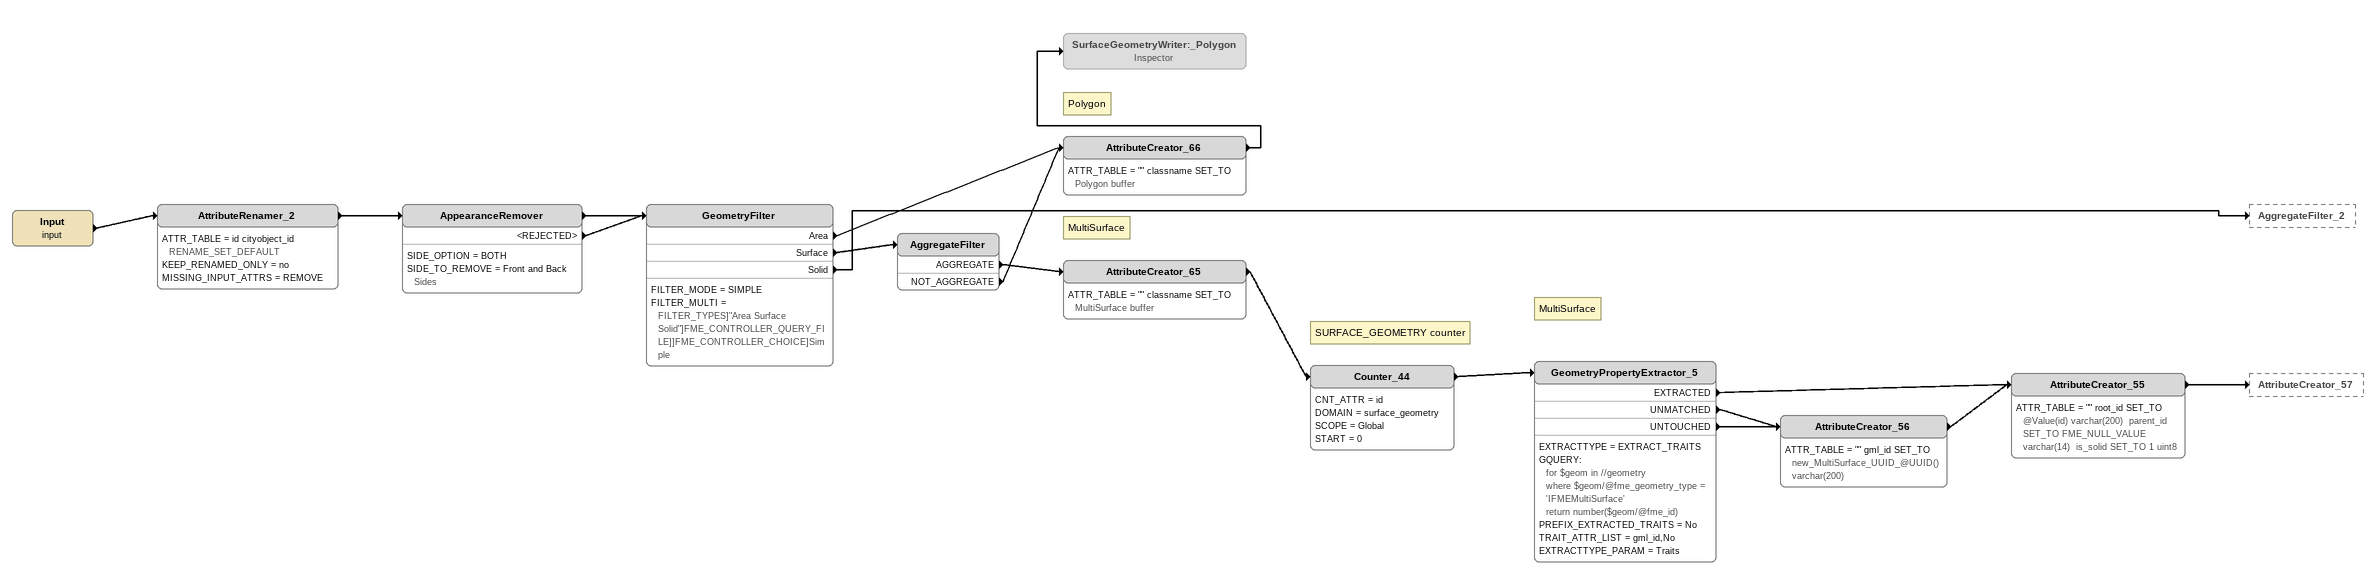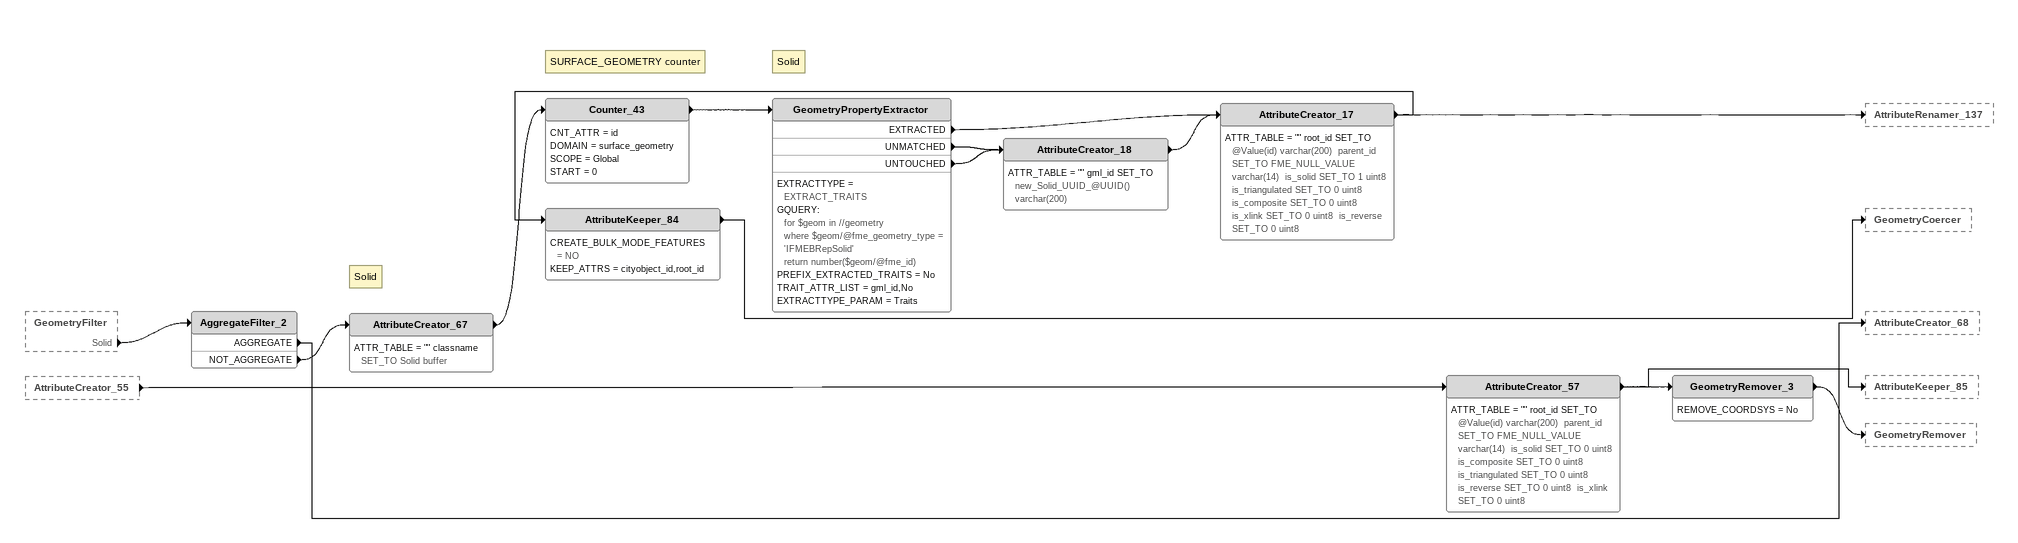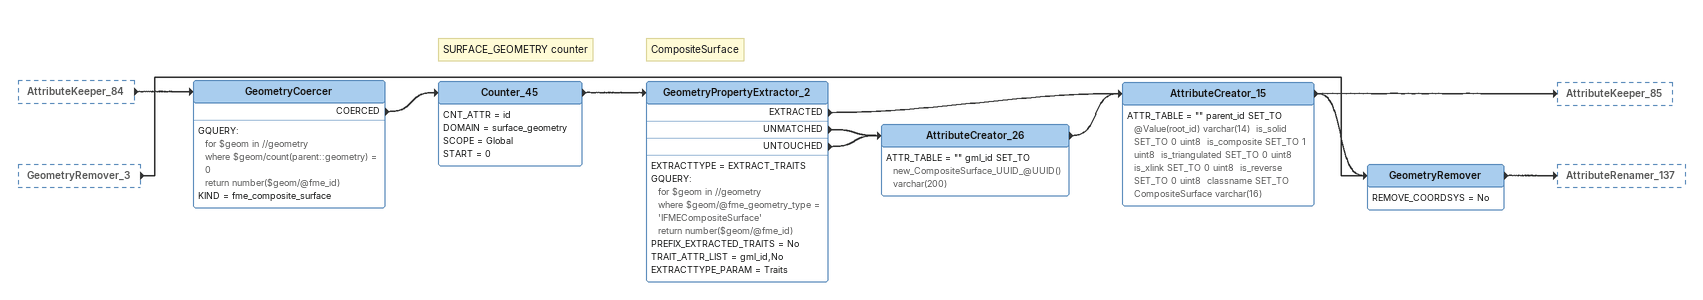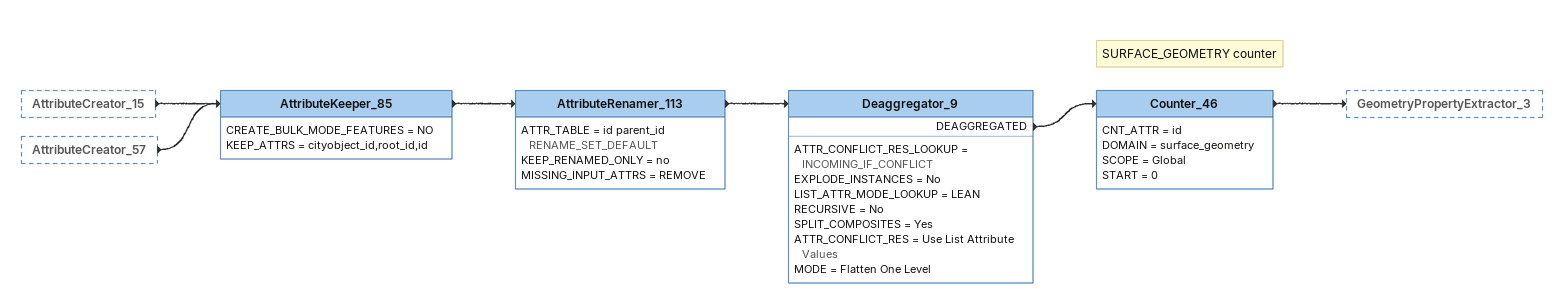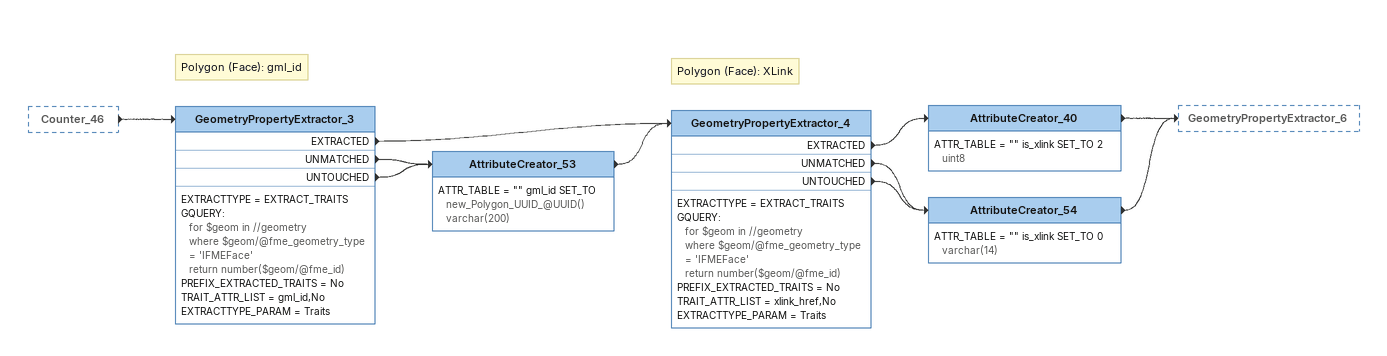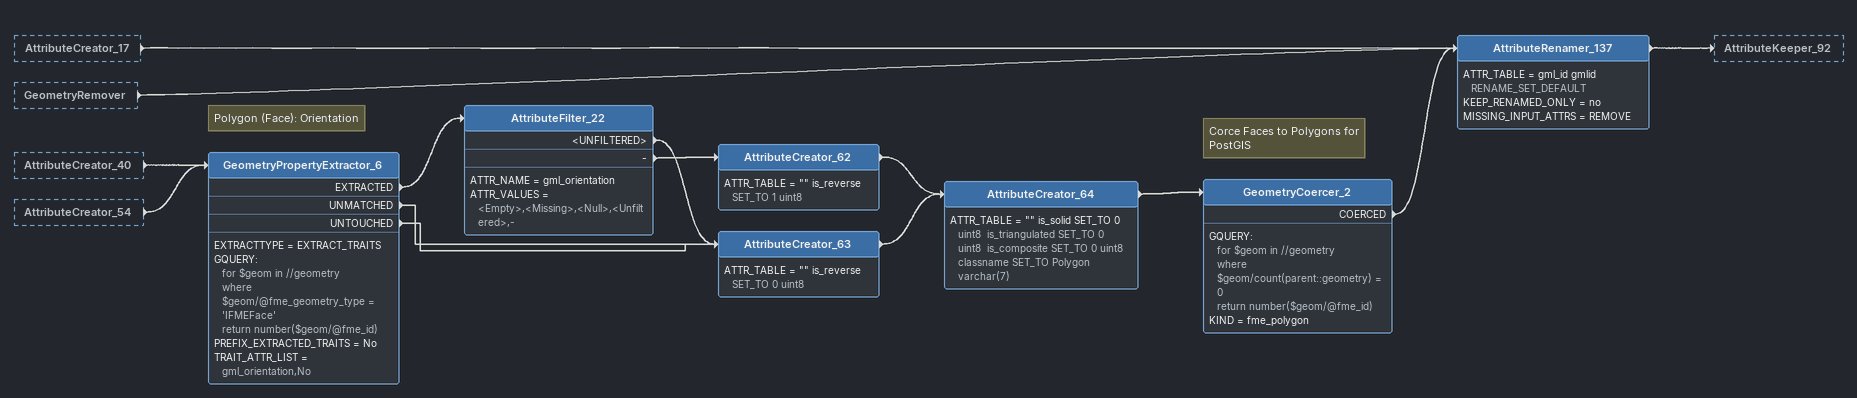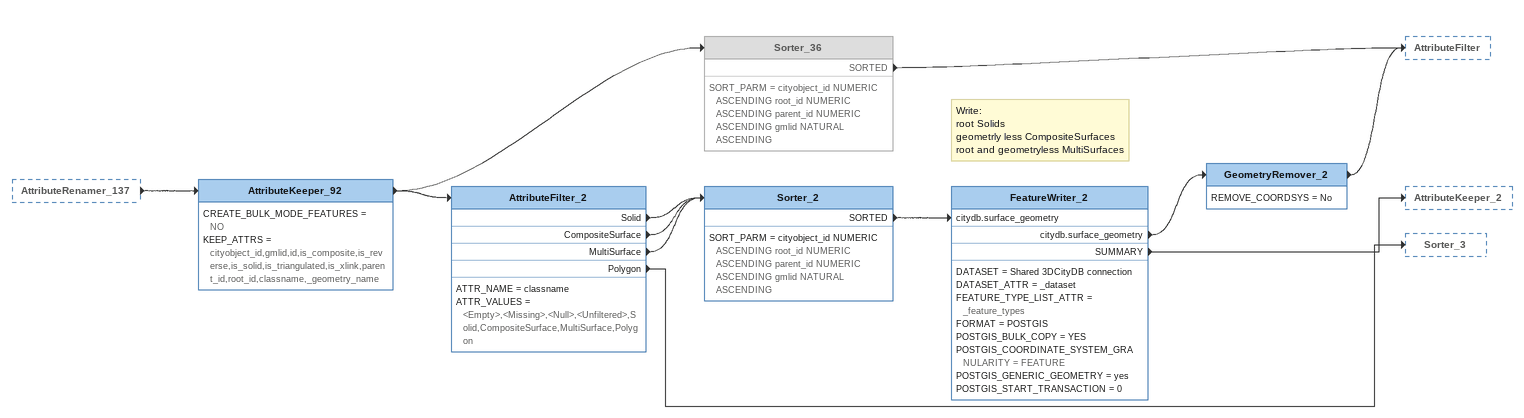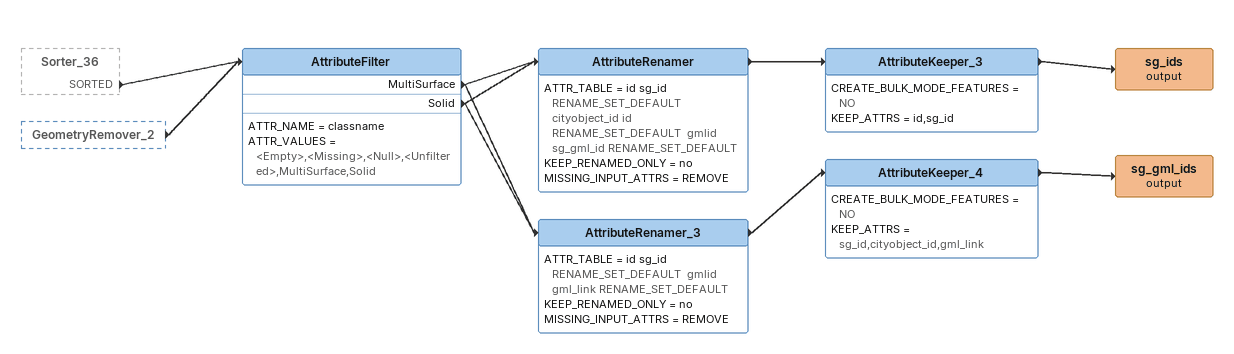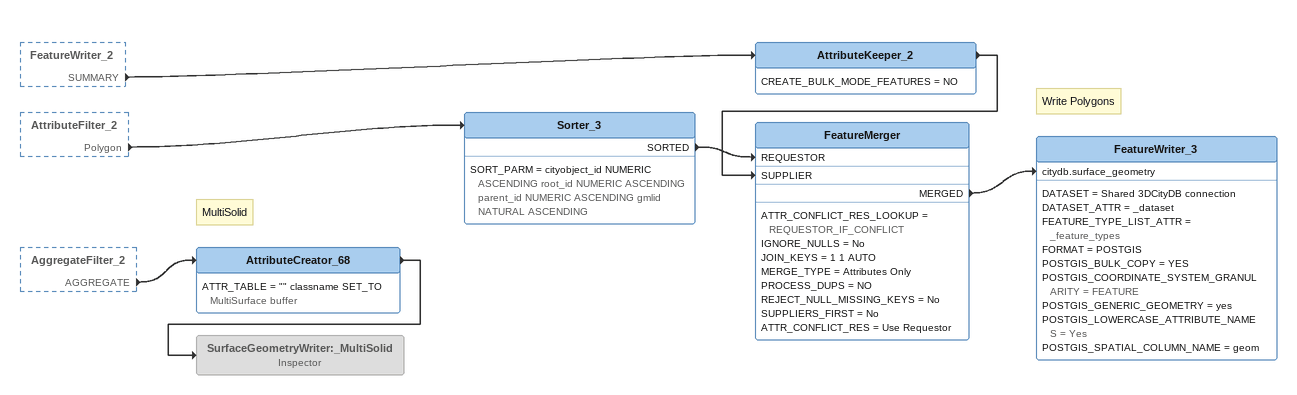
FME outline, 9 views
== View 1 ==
Input (input)
    -> AttributeRenamer_2
AttributeRenamer_2
    ATTR_TABLE = id cityobject_id RENAME_SET_DEFAULT
    KEEP_RENAMED_ONLY = no
    MISSING_INPUT_ATTRS = REMOVE
    -> AppearanceRemover
AppearanceRemover
    SIDE_OPTION = BOTH
    SIDE_TO_REMOVE = Front and Back Sides
    -> GeometryFilter
    <REJECTED> -> GeometryFilter
GeometryFilter
    FILTER_MODE = SIMPLE
    FILTER_MULTI = FILTER_TYPES]"Area Surface Solid"]FME_CONTROLLER_QUERY_FILE]]FME_CONTROLLER_CHOICE]Simple
    Area -> AttributeCreator_66
    Surface -> AggregateFilter
    Solid -> AggregateFilter_2
AggregateFilter
    AGGREGATE -> AttributeCreator_65
    NOT_AGGREGATE -> AttributeCreator_66
Note: Polygon
AttributeCreator_66
    ATTR_TABLE = "" classname SET_TO Polygon buffer
    -> SurfaceGeometryWriter:_Polygon
SurfaceGeometryWriter:_Polygon: Inspector [off]
Note: MultiSurface
AttributeCreator_65
    ATTR_TABLE = "" classname SET_TO MultiSurface buffer
    -> Counter_44
Note: SURFACE_GEOMETRY counter
Counter_44
    CNT_ATTR = id
    DOMAIN = surface_geometry
    SCOPE = Global
    START = 0
    -> GeometryPropertyExtractor_5
Note: MultiSurface
GeometryPropertyExtractor_5
    EXTRACTTYPE = EXTRACT_TRAITS
    GQUERY:
      for $geom in //geometry
      where $geom/@fme_geometry_type = 'IFMEMultiSurface'
      return number($geom/@fme_id)
    PREFIX_EXTRACTED_TRAITS = No
    TRAIT_ATTR_LIST = gml_id,No
    EXTRACTTYPE_PARAM = Traits
    EXTRACTED -> AttributeCreator_55
    UNMATCHED -> AttributeCreator_56
    UNTOUCHED -> AttributeCreator_56
AttributeCreator_56
    ATTR_TABLE = "" gml_id SET_TO new_MultiSurface_UUID_@UUID() varchar(200)
    -> AttributeCreator_55
AttributeCreator_55
    ATTR_TABLE = "" root_id SET_TO @Value(id) varchar(200)  parent_id SET_TO FME_NULL_VALUE varchar(14)  is_solid SET_TO 1 uint8
    -> AttributeCreator_57

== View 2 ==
GeometryFilter [outside]
    Solid -> AggregateFilter_2
AttributeCreator_55 [outside]
    -> AttributeCreator_57
AttributeCreator_57
    ATTR_TABLE = "" root_id SET_TO @Value(id) varchar(200)  parent_id SET_TO FME_NULL_VALUE varchar(14)  is_solid SET_TO 0 uint8  is_composite SET_TO 0 uint8  is_triangulated SET_TO 0 uint8  is_reverse SET_TO 0 uint8  is_xlink SET_TO 0 uint8
    -> AttributeKeeper_85
    -> GeometryRemover_3
GeometryRemover_3
    REMOVE_COORDSYS = No
    -> GeometryRemover
AggregateFilter_2
    AGGREGATE -> AttributeCreator_68
    NOT_AGGREGATE -> AttributeCreator_67
Note: Solid
AttributeCreator_67
    ATTR_TABLE = "" classname SET_TO Solid buffer
    -> Counter_43
Note: SURFACE_GEOMETRY counter
Counter_43
    CNT_ATTR = id
    DOMAIN = surface_geometry
    SCOPE = Global
    START = 0
    -> GeometryPropertyExtractor
Note: Solid
GeometryPropertyExtractor
    EXTRACTTYPE = EXTRACT_TRAITS
    GQUERY:
      for $geom in //geometry
      where $geom/@fme_geometry_type = 'IFMEBRepSolid'
      return number($geom/@fme_id)
    PREFIX_EXTRACTED_TRAITS = No
    TRAIT_ATTR_LIST = gml_id,No
    EXTRACTTYPE_PARAM = Traits
    EXTRACTED -> AttributeCreator_17
    UNMATCHED -> AttributeCreator_18
    UNTOUCHED -> AttributeCreator_18
AttributeCreator_18
    ATTR_TABLE = "" gml_id SET_TO new_Solid_UUID_@UUID() varchar(200)
    -> AttributeCreator_17
AttributeCreator_17
    ATTR_TABLE = "" root_id SET_TO @Value(id) varchar(200)  parent_id SET_TO FME_NULL_VALUE varchar(14)  is_solid SET_TO 1 uint8  is_triangulated SET_TO 0 uint8  is_composite SET_TO 0 uint8  is_xlink SET_TO 0 uint8  is_reverse SET_TO 0 uint8
    -> AttributeKeeper_84
    -> AttributeRenamer_137
AttributeKeeper_84
    CREATE_BULK_MODE_FEATURES = NO
    KEEP_ATTRS = cityobject_id,root_id
    -> GeometryCoercer

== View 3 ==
AttributeKeeper_84 [outside]
    -> GeometryCoercer
GeometryRemover_3 [outside]
    -> GeometryRemover
GeometryCoercer
    GQUERY:
      for $geom in //geometry
      where $geom/count(parent::geometry) = 0
      return number($geom/@fme_id)
    KIND = fme_composite_surface
    COERCED -> Counter_45
Note: SURFACE_GEOMETRY counter
Counter_45
    CNT_ATTR = id
    DOMAIN = surface_geometry
    SCOPE = Global
    START = 0
    -> GeometryPropertyExtractor_2
Note: CompositeSurface
GeometryPropertyExtractor_2
    EXTRACTTYPE = EXTRACT_TRAITS
    GQUERY:
      for $geom in //geometry
      where $geom/@fme_geometry_type = 'IFMECompositeSurface'
      return number($geom/@fme_id)
    PREFIX_EXTRACTED_TRAITS = No
    TRAIT_ATTR_LIST = gml_id,No
    EXTRACTTYPE_PARAM = Traits
    EXTRACTED -> AttributeCreator_15
    UNMATCHED -> AttributeCreator_26
    UNTOUCHED -> AttributeCreator_26
AttributeCreator_26
    ATTR_TABLE = "" gml_id SET_TO new_CompositeSurface_UUID_@UUID() varchar(200)
    -> AttributeCreator_15
AttributeCreator_15
    ATTR_TABLE = "" parent_id SET_TO @Value(root_id) varchar(14)  is_solid SET_TO 0 uint8  is_composite SET_TO 1 uint8  is_triangulated SET_TO 0 uint8  is_xlink SET_TO 0 uint8  is_reverse SET_TO 0 uint8  classname SET_TO CompositeSurface varchar(16)
    -> GeometryRemover
    -> AttributeKeeper_85
GeometryRemover
    REMOVE_COORDSYS = No
    -> AttributeRenamer_137

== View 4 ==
AttributeCreator_15 [outside]
    -> AttributeKeeper_85
AttributeCreator_57 [outside]
    -> AttributeKeeper_85
AttributeKeeper_85
    CREATE_BULK_MODE_FEATURES = NO
    KEEP_ATTRS = cityobject_id,root_id,id
    -> AttributeRenamer_113
AttributeRenamer_113
    ATTR_TABLE = id parent_id RENAME_SET_DEFAULT
    KEEP_RENAMED_ONLY = no
    MISSING_INPUT_ATTRS = REMOVE
    -> Deaggregator_9
Deaggregator_9
    ATTR_CONFLICT_RES_LOOKUP = INCOMING_IF_CONFLICT
    EXPLODE_INSTANCES = No
    LIST_ATTR_MODE_LOOKUP = LEAN
    RECURSIVE = No
    SPLIT_COMPOSITES = Yes
    ATTR_CONFLICT_RES = Use List Attribute Values
    MODE = Flatten One Level
    DEAGGREGATED -> Counter_46
Note: SURFACE_GEOMETRY counter
Counter_46
    CNT_ATTR = id
    DOMAIN = surface_geometry
    SCOPE = Global
    START = 0
    -> GeometryPropertyExtractor_3

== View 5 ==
Counter_46 [outside]
    -> GeometryPropertyExtractor_3
Note: Polygon (Face): gml_id
GeometryPropertyExtractor_3
    EXTRACTTYPE = EXTRACT_TRAITS
    GQUERY:
      for $geom in //geometry
      where $geom/@fme_geometry_type = 'IFMEFace'
      return number($geom/@fme_id)
    PREFIX_EXTRACTED_TRAITS = No
    TRAIT_ATTR_LIST = gml_id,No
    EXTRACTTYPE_PARAM = Traits
    EXTRACTED -> GeometryPropertyExtractor_4
    UNMATCHED -> AttributeCreator_53
    UNTOUCHED -> AttributeCreator_53
AttributeCreator_53
    ATTR_TABLE = "" gml_id SET_TO new_Polygon_UUID_@UUID() varchar(200)
    -> GeometryPropertyExtractor_4
Note: Polygon (Face): XLink
GeometryPropertyExtractor_4
    EXTRACTTYPE = EXTRACT_TRAITS
    GQUERY:
      for $geom in //geometry
      where $geom/@fme_geometry_type = 'IFMEFace'
      return number($geom/@fme_id)
    PREFIX_EXTRACTED_TRAITS = No
    TRAIT_ATTR_LIST = xlink_href,No
    EXTRACTTYPE_PARAM = Traits
    EXTRACTED -> AttributeCreator_40
    UNMATCHED -> AttributeCreator_54
    UNTOUCHED -> AttributeCreator_54
AttributeCreator_40
    ATTR_TABLE = "" is_xlink SET_TO 2 uint8
    -> GeometryPropertyExtractor_6
AttributeCreator_54
    ATTR_TABLE = "" is_xlink SET_TO 0 varchar(14)
    -> GeometryPropertyExtractor_6

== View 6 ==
AttributeCreator_17 [outside]
    -> AttributeRenamer_137
GeometryRemover [outside]
    -> AttributeRenamer_137
AttributeCreator_40 [outside]
    -> GeometryPropertyExtractor_6
AttributeCreator_54 [outside]
    -> GeometryPropertyExtractor_6
Note: Polygon (Face): Orientation
GeometryPropertyExtractor_6
    EXTRACTTYPE = EXTRACT_TRAITS
    GQUERY:
      for $geom in //geometry
      where $geom/@fme_geometry_type = 'IFMEFace'
      return number($geom/@fme_id)
    PREFIX_EXTRACTED_TRAITS = No
    TRAIT_ATTR_LIST = gml_orientation,No
    EXTRACTED -> AttributeFilter_22
    UNMATCHED -> AttributeCreator_63
    UNTOUCHED -> AttributeCreator_63
AttributeFilter_22
    ATTR_NAME = gml_orientation
    ATTR_VALUES = <Empty>,<Missing>,<Null>,<Unfiltered>,-
    <UNFILTERED> -> AttributeCreator_63
    - -> AttributeCreator_62
AttributeCreator_62
    ATTR_TABLE = "" is_reverse SET_TO 1 uint8
    -> AttributeCreator_64
AttributeCreator_63
    ATTR_TABLE = "" is_reverse SET_TO 0 uint8
    -> AttributeCreator_64
AttributeCreator_64
    ATTR_TABLE = "" is_solid SET_TO 0 uint8  is_triangulated SET_TO 0 uint8  is_composite SET_TO 0 uint8  classname SET_TO Polygon varchar(7)
    -> GeometryCoercer_2
Note: Corce Faces to Polygons for PostGIS
GeometryCoercer_2
    GQUERY:
      for $geom in //geometry
      where $geom/count(parent::geometry) = 0
      return number($geom/@fme_id)
    KIND = fme_polygon
    COERCED -> AttributeRenamer_137
AttributeRenamer_137
    ATTR_TABLE = gml_id gmlid RENAME_SET_DEFAULT
    KEEP_RENAMED_ONLY = no
    MISSING_INPUT_ATTRS = REMOVE
    -> AttributeKeeper_92

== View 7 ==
AttributeRenamer_137 [outside]
    -> AttributeKeeper_92
AttributeKeeper_92
    CREATE_BULK_MODE_FEATURES = NO
    KEEP_ATTRS = cityobject_id,gmlid,id,is_composite,is_reverse,is_solid,is_triangulated,is_xlink,parent_id,root_id,classname,_geometry_name
    -> Sorter_36
    -> AttributeFilter_2
Sorter_36 [off]
    SORT_PARM = cityobject_id NUMERIC ASCENDING root_id NUMERIC ASCENDING parent_id NUMERIC ASCENDING gmlid NATURAL ASCENDING
    SORTED -> AttributeFilter
AttributeFilter_2
    ATTR_NAME = classname
    ATTR_VALUES = <Empty>,<Missing>,<Null>,<Unfiltered>,Solid,CompositeSurface,MultiSurface,Polygon
    Solid -> Sorter_2
    CompositeSurface -> Sorter_2
    MultiSurface -> Sorter_2
    Polygon -> Sorter_3
Sorter_2
    SORT_PARM = cityobject_id NUMERIC ASCENDING root_id NUMERIC ASCENDING parent_id NUMERIC ASCENDING gmlid NATURAL ASCENDING
    SORTED -> FeatureWriter_2 [citydb.surface_geometry]
Note: Write: / root Solids / geometrly less CompositeSurfaces / root and geometryless MultiSurfaces
FeatureWriter_2
    DATASET = Shared 3DCityDB connection
    DATASET_ATTR = _dataset
    FEATURE_TYPE_LIST_ATTR = _feature_types
    FORMAT = POSTGIS
    POSTGIS_BULK_COPY = YES
    POSTGIS_COORDINATE_SYSTEM_GRANULARITY = FEATURE
    POSTGIS_GENERIC_GEOMETRY = yes
    POSTGIS_START_TRANSACTION = 0
    citydb.surface_geometry -> GeometryRemover_2
    SUMMARY -> AttributeKeeper_2
GeometryRemover_2
    REMOVE_COORDSYS = No
    -> AttributeFilter

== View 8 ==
Sorter_36 [outside]
    SORTED -> AttributeFilter
GeometryRemover_2 [outside]
    -> AttributeFilter
AttributeFilter
    ATTR_NAME = classname
    ATTR_VALUES = <Empty>,<Missing>,<Null>,<Unfiltered>,MultiSurface,Solid
    MultiSurface -> AttributeRenamer
    MultiSurface -> AttributeRenamer_3
    Solid -> AttributeRenamer
    Solid -> AttributeRenamer_3
AttributeRenamer
    ATTR_TABLE = id sg_id RENAME_SET_DEFAULT  cityobject_id id RENAME_SET_DEFAULT  gmlid sg_gml_id RENAME_SET_DEFAULT
    KEEP_RENAMED_ONLY = no
    MISSING_INPUT_ATTRS = REMOVE
    -> AttributeKeeper_3
AttributeKeeper_3
    CREATE_BULK_MODE_FEATURES = NO
    KEEP_ATTRS = id,sg_id
    -> sg_ids (output)
sg_ids (output)
AttributeRenamer_3
    ATTR_TABLE = id sg_id RENAME_SET_DEFAULT  gmlid gml_link RENAME_SET_DEFAULT
    KEEP_RENAMED_ONLY = no
    MISSING_INPUT_ATTRS = REMOVE
    -> AttributeKeeper_4
AttributeKeeper_4
    CREATE_BULK_MODE_FEATURES = NO
    KEEP_ATTRS = sg_id,cityobject_id,gml_link
    -> sg_gml_ids (output)
sg_gml_ids (output)

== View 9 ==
FeatureWriter_2 [outside]
    SUMMARY -> AttributeKeeper_2
AttributeFilter_2 [outside]
    Polygon -> Sorter_3
AggregateFilter_2 [outside]
    AGGREGATE -> AttributeCreator_68
AttributeKeeper_2
    CREATE_BULK_MODE_FEATURES = NO
    -> FeatureMerger [SUPPLIER]
Sorter_3
    SORT_PARM = cityobject_id NUMERIC ASCENDING root_id NUMERIC ASCENDING parent_id NUMERIC ASCENDING gmlid NATURAL ASCENDING
    SORTED -> FeatureMerger [REQUESTOR]
FeatureMerger
    ATTR_CONFLICT_RES_LOOKUP = REQUESTOR_IF_CONFLICT
    IGNORE_NULLS = No
    JOIN_KEYS = 1 1 AUTO
    MERGE_TYPE = Attributes Only
    PROCESS_DUPS = NO
    REJECT_NULL_MISSING_KEYS = No
    SUPPLIERS_FIRST = No
    ATTR_CONFLICT_RES = Use Requestor
    MERGED -> FeatureWriter_3 [citydb.surface_geometry]
Note: Write Polygons
FeatureWriter_3
    DATASET = Shared 3DCityDB connection
    DATASET_ATTR = _dataset
    FEATURE_TYPE_LIST_ATTR = _feature_types
    FORMAT = POSTGIS
    POSTGIS_BULK_COPY = YES
    POSTGIS_COORDINATE_SYSTEM_GRANULARITY = FEATURE
    POSTGIS_GENERIC_GEOMETRY = yes
    POSTGIS_LOWERCASE_ATTRIBUTE_NAMES = Yes
    POSTGIS_SPATIAL_COLUMN_NAME = geom
Note: MultiSolid
AttributeCreator_68
    ATTR_TABLE = "" classname SET_TO MultiSurface buffer
    -> SurfaceGeometryWriter:_MultiSolid
SurfaceGeometryWriter:_MultiSolid: Inspector [off]
